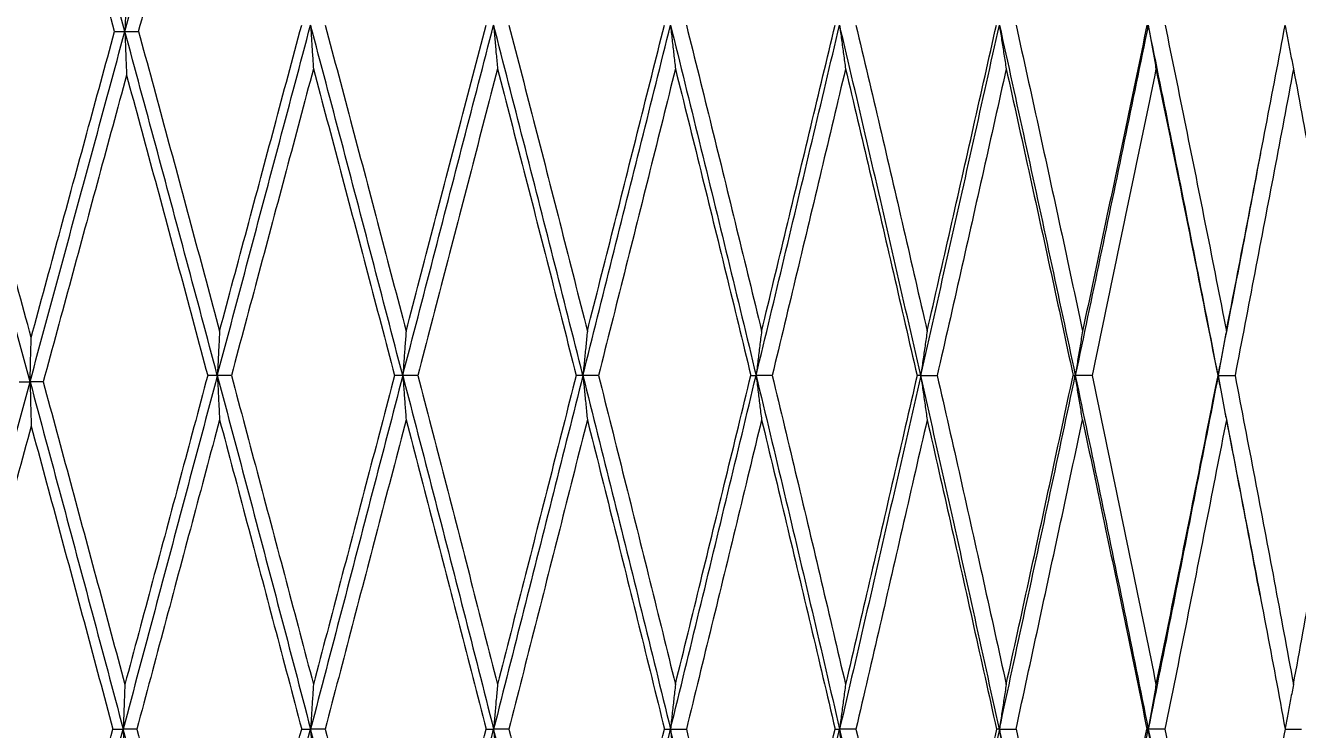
# Model space of a CAD drawing. Extents: x 1661 to 2451, y 0 to 579.
# Drawn here: x 2168.6 to 2179.47, y 435.93 to 441.95 of the extents above; entities that cross this region are included whole.
import ezdxf

# ---------------------------------------------------------------- set-up
doc = ezdxf.new("R2010")
doc.units = 0
doc.header["$LTSCALE"] = 10
doc.header["$MEASUREMENT"] = 0
doc.header["$PDMODE"] = 3
doc.header["$PDSIZE"] = -10
doc.layers.get('0').update_dxf_attribs({"linetype": 'CONTINUOUS'})
doc.layers.get('DEFPOINTS').update_dxf_attribs({"linetype": 'CONTINUOUS'})
doc.layers.add('2', color=7, linetype='CONTINUOUS', true_color=0xffffff)
doc.styles.add('Daelim Dimension', font='')
doc.styles.get('Daelim Dimension').set_extended_font_data('나눔고딕')
doc.dimstyles.new('DEFAULT', dxfattribs={"dimscale": 2, "dimtxt": 2, "dimasz": 2, "dimexe": 0, "dimexo": 2, "dimgap": 1, "dimtad": 1, "dimdec": 0, "dimzin": 9, "dimdsep": 46, "dimtxsty": 'Daelim Dimension', "dimcen": 0.5, "dimclrd": 5, "dimclre": 5, "dimclrt": 256, "dimadec": 1, "dimazin": 0, "dimtfac": 1, "dimtdec": 0, "dimtix": 1, "dimtmove": 0, "dimatfit": 3, "dimfxl": 1, "dimtolj": 1, "dimtzin": 1, "dimlwd": 9, "dimlwe": 9, "dimarcsym": 0})

# ---------------------------------------------------------------- blocks, each defined once
blk = doc.blocks.new('*D11')
at = {"color": 5, "lineweight": 9, "ltscale": 0.5, "transparency": 16777216}
for p, q in [((2146.989, 470.764), (1973.318, 470.764)), ((1975.318, 466.764), (1975.318, 277.281)), ((2140.649, 273.281), (1973.318, 273.281))]:
    blk.add_line(p, q, dxfattribs=at)
at = {"color": 5, "linetype": 'ByBlock', "lineweight": 9, "ltscale": 0.5, "transparency": 16777216}
for p, q in [((2212.678, 377.281), (2263.051, 377.281)), ((2263.051, 373.281), (2263.051, 277.281)), ((2212.678, 273.281), (2263.051, 273.281))]:
    blk.add_line(p, q, dxfattribs=at)
at = {"color": 5, "ltscale": 0.5, "transparency": 16777216}
for points in [[(1974.651, 466.764), (1975.984, 466.764), (1975.318, 470.764)], [(2262.384, 373.281), (2263.717, 373.281), (2263.051, 377.281)], [(1974.651, 277.281), (1975.984, 277.281), (1975.318, 273.281)], [(2262.384, 277.281), (2263.717, 277.281), (2263.051, 273.281)]]:
    blk.add_solid(points, dxfattribs=at)
at = {"layer": 'DEFPOINTS', "color": 0, "ltscale": 0.5, "transparency": 16777216}
for p in [(2150.989, 470.764), (2208.678, 377.281), (1975.318, 273.281), (2144.649, 273.281), (2208.678, 273.281), (2263.051, 273.281)]:
    blk.add_point(p, dxfattribs=at)
at = {"color": 7, "ltscale": 0.5, "transparency": 16777216, "insert": (1967.874, 372.022), "char_height": 10, "attachment_point": 5, "rotation": 90, "style": 'Daelim Dimension'}
blk.add_mtext('\\A1;197', dxfattribs=at)
at = {"ltscale": 0.5, "transparency": 16777216, "insert": (2258.887, 325.281), "char_height": 4, "attachment_point": 5, "rotation": 90, "style": 'Daelim Dimension'}
blk.add_mtext('\\A1;104', dxfattribs=at)

msp = doc.modelspace()

# ---------------------------------------------------------------- linework, layer by layer
at = {"layer": '2', "color": 7, "linetype": 'Continuous', "lineweight": 18}
for points, degree in [([(2168.635, 444.857), (2168.545, 444.532), (2168.364, 443.878), (2168.093, 442.891), (2167.911, 442.229), (2167.82, 441.897)], 3), ([(2169.446, 441.897), (2169.356, 442.229), (2169.175, 442.891), (2168.905, 443.878), (2168.725, 444.532), (2168.635, 444.857)], 3), ([(2169.446, 441.897), (2169.536, 442.229), (2169.716, 442.891), (2169.984, 443.878), (2170.162, 444.532), (2170.251, 444.857)], 3), ([(2168.645, 444.486), (2168.565, 444.201), (2168.406, 443.628), (2168.168, 442.765), (2168.008, 442.187), (2167.928, 441.897)], 3), ([(2169.358, 441.897), (2169.279, 442.187), (2169.12, 442.765), (2168.883, 443.628), (2168.724, 444.201), (2168.645, 444.486)], 3), ([(2169.563, 441.897), (2169.642, 442.187), (2169.799, 442.765), (2170.035, 443.628), (2170.192, 444.201), (2170.27, 444.486)], 3), ([(2169.46, 442.272), (2169.459, 442.231), (2169.455, 442.148), (2169.451, 442.023), (2169.447, 441.939), (2169.446, 441.897)], 3), ([(2170.236, 438.956), (2170.326, 439.291), (2170.504, 439.96), (2170.77, 440.959), (2170.946, 441.621), (2171.034, 441.951)], 3), ([(2170.256, 439.335), (2170.334, 439.627), (2170.491, 440.211), (2170.725, 441.083), (2170.88, 441.662), (2170.958, 441.951)], 3), ([(2171.822, 438.956), (2171.735, 439.292), (2171.561, 439.96), (2171.298, 440.958), (2171.122, 441.621), (2171.034, 441.951)], 3), ([(2171.034, 441.951), (2171.037, 441.909), (2171.042, 441.826), (2171.05, 441.701), (2171.055, 441.618), (2171.058, 441.576)], 3), ([(2171.159, 441.951), (2171.236, 441.662), (2171.39, 441.083), (2171.621, 440.211), (2171.774, 439.627), (2171.851, 439.335)], 3), ([(2171.822, 438.956), (2171.91, 439.291), (2172.083, 439.96), (2172.342, 440.959), (2172.514, 441.621), (2172.599, 441.951)], 3), ([(2171.851, 439.335), (2171.928, 439.627), (2172.08, 440.211), (2172.308, 441.083), (2172.46, 441.662), (2172.535, 441.951)], 3), ([(2173.363, 438.956), (2173.279, 439.292), (2173.11, 439.96), (2172.855, 440.958), (2172.685, 441.621), (2172.599, 441.951)], 3), ([(2172.599, 441.951), (2172.603, 441.909), (2172.61, 441.826), (2172.621, 441.701), (2172.629, 441.618), (2172.633, 441.576)], 3), ([(2172.73, 441.951), (2172.805, 441.662), (2172.955, 441.083), (2173.179, 440.211), (2173.327, 439.627), (2173.401, 439.335)], 3), ([(2173.363, 438.956), (2173.447, 439.291), (2173.615, 439.96), (2173.865, 440.959), (2174.03, 441.621), (2174.112, 441.951)], 3), ([(2173.401, 439.335), (2173.475, 439.627), (2173.623, 440.211), (2173.842, 441.083), (2173.988, 441.662), (2174.06, 441.951)], 3), ([(2174.112, 441.951), (2174.194, 441.621), (2174.358, 440.958), (2174.602, 439.96), (2174.764, 439.292), (2174.844, 438.956)], 3), ([(2174.112, 441.951), (2174.117, 441.909), (2174.126, 441.826), (2174.14, 441.701), (2174.15, 441.618), (2174.154, 441.576)], 3), ([(2174.248, 441.951), (2174.32, 441.662), (2174.464, 441.083), (2174.678, 440.211), (2174.82, 439.627), (2174.891, 439.335)], 3), ([(2174.844, 438.956), (2174.925, 439.291), (2175.085, 439.96), (2175.323, 440.959), (2175.48, 441.621), (2175.558, 441.951)], 3), ([(2174.891, 439.335), (2174.962, 439.627), (2175.103, 440.211), (2175.312, 441.083), (2175.451, 441.662), (2175.52, 441.951)], 3), ([(2176.252, 438.956), (2176.176, 439.292), (2176.023, 439.96), (2175.792, 440.958), (2175.637, 441.621), (2175.558, 441.951)], 3), ([(2175.558, 441.951), (2175.564, 441.909), (2175.575, 441.826), (2175.592, 441.701), (2175.603, 441.618), (2175.609, 441.576)], 3), ([(2175.698, 441.951), (2175.767, 441.662), (2175.903, 441.083), (2176.106, 440.211), (2176.24, 439.627), (2176.307, 439.335)], 3), ([(2176.252, 438.956), (2176.328, 439.291), (2176.48, 439.96), (2176.704, 440.959), (2176.851, 441.621), (2176.925, 441.951)], 3), ([(2176.307, 439.335), (2176.374, 439.627), (2176.507, 440.211), (2176.704, 441.083), (2176.835, 441.662), (2176.899, 441.951)], 3), ([(2176.925, 441.951), (2176.998, 441.621), (2177.144, 440.958), (2177.36, 439.96), (2177.503, 439.292), (2177.574, 438.956)], 3), ([(2176.925, 441.951), (2176.931, 441.909), (2176.944, 441.826), (2176.964, 441.701), (2176.977, 441.618), (2176.983, 441.576)], 3), ([(2177.067, 441.951), (2177.131, 441.662), (2177.259, 441.083), (2177.449, 440.211), (2177.574, 439.627), (2177.636, 439.335)], 3), ([(2178.198, 441.951), (2178.13, 441.621), (2177.994, 440.959), (2177.785, 439.96), (2177.645, 439.291), (2177.574, 438.956)], 3), ([(2178.187, 441.951), (2178.127, 441.662), (2178.006, 441.083), (2177.822, 440.211), (2177.699, 439.627), (2177.636, 439.335)], 3), ([(2178.796, 438.956), (2178.731, 439.292), (2178.6, 439.96), (2178.401, 440.958), (2178.266, 441.621), (2178.198, 441.951)], 3), ([(2178.198, 441.951), (2178.205, 441.909), (2178.22, 441.826), (2178.242, 441.701), (2178.257, 441.618), (2178.264, 441.576)], 3), ([(2178.342, 441.951), (2178.401, 441.662), (2178.519, 441.083), (2178.694, 440.211), (2178.809, 439.627), (2178.866, 439.335)], 3), ([(2178.866, 439.335), (2178.923, 439.627), (2179.037, 440.211), (2179.204, 441.083), (2179.315, 441.662), (2179.369, 441.951)], 3), ([(2168.635, 438.902), (2168.544, 439.237), (2168.363, 439.906), (2168.092, 440.904), (2167.911, 441.567), (2167.82, 441.897)], 3), ([(2168.645, 439.281), (2168.565, 439.573), (2168.406, 440.157), (2168.167, 441.029), (2168.008, 441.608), (2167.928, 441.897)], 3), ([(2168.635, 438.902), (2168.725, 439.237), (2168.906, 439.906), (2169.177, 440.905), (2169.356, 441.567), (2169.446, 441.897)], 3), ([(2168.645, 439.281), (2168.724, 439.573), (2168.883, 440.157), (2169.121, 441.029), (2169.279, 441.608), (2169.358, 441.897)], 3), ([(2169.358, 441.897), (2169.368, 441.897), (2169.387, 441.897), (2169.416, 441.897), (2169.436, 441.897), (2169.446, 441.897)], 3), ([(2169.446, 441.897), (2169.459, 441.897), (2169.485, 441.897), (2169.524, 441.897), (2169.55, 441.897), (2169.563, 441.897)], 3), ([(2170.236, 438.956), (2170.149, 439.286), (2169.973, 439.942), (2169.71, 440.922), (2169.534, 441.573), (2169.446, 441.897)], 3), ([(2169.446, 441.897), (2169.447, 441.856), (2169.451, 441.772), (2169.455, 441.647), (2169.459, 441.564), (2169.46, 441.522)], 3), ([(2169.563, 441.897), (2169.64, 441.614), (2169.794, 441.047), (2170.025, 440.193), (2170.179, 439.621), (2170.256, 439.335)], 3), ([(2169.46, 441.522), (2169.381, 441.233), (2169.223, 440.653), (2168.986, 439.779), (2168.827, 439.195), (2168.747, 438.902)], 3), ([(2169.46, 441.522), (2169.538, 441.239), (2169.692, 440.671), (2169.923, 439.815), (2170.077, 439.243), (2170.154, 438.956)], 3), ([(2171.058, 441.576), (2170.981, 441.287), (2170.826, 440.707), (2170.592, 439.834), (2170.435, 439.249), (2170.357, 438.956)], 3), ([(2171.058, 441.576), (2171.136, 441.287), (2171.29, 440.707), (2171.521, 439.834), (2171.675, 439.249), (2171.752, 438.956)], 3), ([(2172.633, 441.576), (2172.557, 441.287), (2172.407, 440.707), (2172.179, 439.834), (2172.026, 439.249), (2171.95, 438.956)], 3), ([(2172.633, 441.576), (2172.708, 441.287), (2172.858, 440.707), (2173.082, 439.834), (2173.231, 439.249), (2173.305, 438.956)], 3), ([(2174.154, 441.576), (2174.082, 441.287), (2173.937, 440.707), (2173.718, 439.834), (2173.57, 439.249), (2173.497, 438.956)], 3), ([(2174.154, 441.576), (2174.227, 441.287), (2174.371, 440.707), (2174.586, 439.834), (2174.728, 439.249), (2174.799, 438.956)], 3), ([(2175.609, 441.576), (2175.54, 441.287), (2175.402, 440.707), (2175.193, 439.834), (2175.053, 439.249), (2174.982, 438.956)], 3), ([(2175.609, 441.576), (2175.678, 441.287), (2175.815, 440.707), (2176.019, 439.834), (2176.153, 439.249), (2176.221, 438.956)], 3), ([(2176.983, 441.576), (2176.919, 441.287), (2176.789, 440.707), (2176.593, 439.834), (2176.46, 439.249), (2176.393, 438.956)], 3), ([(2176.983, 441.576), (2177.048, 441.287), (2177.176, 440.707), (2177.367, 439.834), (2177.493, 439.249), (2177.555, 438.956)], 3), ([(2178.264, 441.576), (2178.205, 441.287), (2178.084, 440.707), (2177.902, 439.834), (2177.779, 439.249), (2177.717, 438.956)], 3), ([(2178.264, 441.576), (2178.324, 441.287), (2178.443, 440.707), (2178.618, 439.834), (2178.734, 439.249), (2178.792, 438.956)], 3), ([(2179.44, 441.576), (2179.386, 441.287), (2179.276, 440.707), (2179.109, 439.834), (2178.997, 439.249), (2178.94, 438.956)], 3), ([(2179.44, 441.576), (2179.494, 441.287), (2179.602, 440.707), (2179.761, 439.834), (2179.866, 439.249), (2179.918, 438.956)], 3), ([(2179.149, 440.798), (2179.162, 440.861)], 1), ([(2170.256, 439.335), (2170.254, 439.293), (2170.249, 439.209), (2170.243, 439.083), (2170.239, 438.999), (2170.236, 438.956)], 3), ([(2171.851, 439.335), (2171.848, 439.293), (2171.841, 439.209), (2171.832, 439.083), (2171.826, 438.999), (2171.822, 438.956)], 3), ([(2173.401, 439.335), (2173.397, 439.293), (2173.388, 439.209), (2173.376, 439.083), (2173.367, 438.999), (2173.363, 438.956)], 3), ([(2174.891, 439.335), (2174.886, 439.293), (2174.875, 439.209), (2174.86, 439.083), (2174.85, 438.999), (2174.844, 438.956)], 3), ([(2176.307, 439.335), (2176.301, 439.293), (2176.289, 439.209), (2176.271, 439.083), (2176.258, 438.999), (2176.252, 438.956)], 3), ([(2177.636, 439.335), (2177.629, 439.293), (2177.615, 439.209), (2177.594, 439.083), (2177.581, 438.999), (2177.574, 438.956)], 3), ([(2178.866, 439.335), (2178.858, 439.293), (2178.843, 439.209), (2178.819, 439.083), (2178.804, 438.999), (2178.796, 438.956)], 3), ([(2168.635, 438.902), (2168.636, 438.944), (2168.638, 439.029), (2168.641, 439.155), (2168.644, 439.239), (2168.645, 439.281)], 3), ([(2167.82, 435.878), (2167.911, 436.216), (2168.092, 436.891), (2168.364, 437.899), (2168.545, 438.568), (2168.635, 438.902)], 3), ([(2168.542, 438.902), (2168.552, 438.902), (2168.573, 438.902), (2168.604, 438.902), (2168.625, 438.902), (2168.635, 438.902)], 3), ([(2168.747, 438.902), (2168.735, 438.902), (2168.71, 438.902), (2168.672, 438.902), (2168.647, 438.902), (2168.635, 438.902)], 3), ([(2168.635, 438.902), (2168.723, 438.574), (2168.901, 437.916), (2169.166, 436.927), (2169.343, 436.265), (2169.431, 435.933)], 3), ([(2168.635, 438.902), (2168.636, 438.86), (2168.638, 438.776), (2168.641, 438.649), (2168.644, 438.565), (2168.645, 438.523)], 3), ([(2168.747, 438.902), (2168.825, 438.616), (2168.98, 438.043), (2169.213, 437.18), (2169.368, 436.603), (2169.446, 436.315)], 3), ([(2170.236, 438.956), (2170.148, 438.622), (2169.969, 437.953), (2169.701, 436.945), (2169.521, 436.271), (2169.431, 435.933)], 3), ([(2170.154, 438.956), (2170.076, 438.664), (2169.919, 438.079), (2169.683, 437.199), (2169.525, 436.61), (2169.446, 436.315)], 3), ([(2170.236, 438.956), (2170.227, 438.956), (2170.209, 438.956), (2170.182, 438.956), (2170.163, 438.956), (2170.154, 438.956)], 3), ([(2170.357, 438.956), (2170.344, 438.956), (2170.317, 438.956), (2170.277, 438.956), (2170.25, 438.956), (2170.236, 438.956)], 3), ([(2170.236, 438.956), (2170.325, 438.622), (2170.503, 437.953), (2170.769, 436.946), (2170.946, 436.271), (2171.034, 435.933)], 3), ([(2170.236, 438.956), (2170.239, 438.914), (2170.243, 438.83), (2170.249, 438.704), (2170.254, 438.62), (2170.256, 438.578)], 3), ([(2170.357, 438.956), (2170.435, 438.664), (2170.591, 438.079), (2170.825, 437.199), (2170.981, 436.61), (2171.058, 436.315)], 3), ([(2171.822, 438.956), (2171.736, 438.622), (2171.561, 437.953), (2171.299, 436.945), (2171.122, 436.271), (2171.034, 435.933)], 3), ([(2171.752, 438.956), (2171.675, 438.664), (2171.522, 438.079), (2171.291, 437.199), (2171.136, 436.61), (2171.058, 436.315)], 3), ([(2171.822, 438.956), (2171.815, 438.956), (2171.799, 438.956), (2171.775, 438.956), (2171.76, 438.956), (2171.752, 438.956)], 3), ([(2171.95, 438.956), (2171.936, 438.956), (2171.907, 438.956), (2171.865, 438.956), (2171.837, 438.956), (2171.822, 438.956)], 3), ([(2171.822, 438.956), (2171.909, 438.622), (2172.083, 437.953), (2172.342, 436.946), (2172.514, 436.271), (2172.599, 435.933)], 3), ([(2171.822, 438.956), (2171.826, 438.914), (2171.832, 438.83), (2171.841, 438.704), (2171.848, 438.62), (2171.851, 438.578)], 3), ([(2171.95, 438.956), (2172.026, 438.664), (2172.179, 438.079), (2172.406, 437.199), (2172.557, 436.61), (2172.633, 436.315)], 3), ([(2173.363, 438.956), (2173.279, 438.622), (2173.111, 437.953), (2172.856, 436.945), (2172.685, 436.271), (2172.599, 435.933)], 3), ([(2173.305, 438.956), (2173.231, 438.664), (2173.082, 438.079), (2172.858, 437.199), (2172.708, 436.61), (2172.633, 436.315)], 3), ([(2173.363, 438.956), (2173.357, 438.956), (2173.344, 438.956), (2173.324, 438.956), (2173.312, 438.956), (2173.305, 438.956)], 3), ([(2173.497, 438.956), (2173.482, 438.956), (2173.452, 438.956), (2173.408, 438.956), (2173.378, 438.956), (2173.363, 438.956)], 3), ([(2173.363, 438.956), (2173.447, 438.622), (2173.615, 437.953), (2173.864, 436.946), (2174.03, 436.271), (2174.112, 435.933)], 3), ([(2173.363, 438.956), (2173.367, 438.914), (2173.376, 438.83), (2173.388, 438.704), (2173.397, 438.62), (2173.401, 438.578)], 3), ([(2173.497, 438.956), (2173.57, 438.664), (2173.717, 438.079), (2173.936, 437.199), (2174.082, 436.61), (2174.154, 436.315)], 3), ([(2174.112, 435.933), (2174.195, 436.271), (2174.359, 436.945), (2174.603, 437.953), (2174.764, 438.622), (2174.844, 438.956)], 3), ([(2174.154, 436.315), (2174.227, 436.61), (2174.371, 437.199), (2174.586, 438.079), (2174.728, 438.664), (2174.799, 438.956)], 3), ([(2174.799, 438.956), (2174.804, 438.956), (2174.814, 438.956), (2174.829, 438.956), (2174.839, 438.956), (2174.844, 438.956)], 3), ([(2174.982, 438.956), (2174.967, 438.956), (2174.936, 438.956), (2174.89, 438.956), (2174.86, 438.956), (2174.844, 438.956)], 3), ([(2174.844, 438.956), (2174.925, 438.622), (2175.085, 437.953), (2175.323, 436.946), (2175.48, 436.271), (2175.558, 435.933)], 3), ([(2174.844, 438.956), (2174.85, 438.914), (2174.86, 438.83), (2174.875, 438.704), (2174.886, 438.62), (2174.891, 438.578)], 3), ([(2174.982, 438.956), (2175.053, 438.664), (2175.193, 438.079), (2175.402, 437.199), (2175.54, 436.61), (2175.609, 436.315)], 3), ([(2176.252, 438.956), (2176.177, 438.622), (2176.024, 437.953), (2175.793, 436.945), (2175.637, 436.271), (2175.558, 435.933)], 3), ([(2176.221, 438.956), (2176.154, 438.664), (2176.019, 438.079), (2175.815, 437.199), (2175.678, 436.61), (2175.609, 436.315)], 3), ([(2176.252, 438.956), (2176.249, 438.956), (2176.242, 438.956), (2176.231, 438.956), (2176.224, 438.956), (2176.221, 438.956)], 3), ([(2176.252, 438.956), (2176.268, 438.956), (2176.299, 438.956), (2176.346, 438.956), (2176.378, 438.956), (2176.393, 438.956)], 3), ([(2176.925, 435.933), (2176.851, 436.271), (2176.703, 436.946), (2176.479, 437.953), (2176.328, 438.622), (2176.252, 438.956)], 3), ([(2176.252, 438.956), (2176.258, 438.914), (2176.271, 438.83), (2176.289, 438.704), (2176.301, 438.62), (2176.307, 438.578)], 3), ([(2176.393, 438.956), (2176.46, 438.664), (2176.592, 438.079), (2176.789, 437.199), (2176.919, 436.61), (2176.983, 436.315)], 3), ([(2176.925, 435.933), (2176.998, 436.271), (2177.144, 436.945), (2177.361, 437.953), (2177.503, 438.622), (2177.574, 438.956)], 3), ([(2176.983, 436.315), (2177.048, 436.61), (2177.177, 437.199), (2177.367, 438.079), (2177.493, 438.664), (2177.555, 438.956)], 3), ([(2177.555, 438.956), (2177.558, 438.956), (2177.562, 438.956), (2177.568, 438.956), (2177.572, 438.956), (2177.574, 438.956)], 3), ([(2177.717, 438.956), (2177.701, 438.956), (2177.669, 438.956), (2177.621, 438.956), (2177.59, 438.956), (2177.574, 438.956)], 3), ([(2177.574, 438.956), (2177.644, 438.622), (2177.785, 437.953), (2177.993, 436.946), (2178.13, 436.271), (2178.198, 435.933)], 3), ([(2177.636, 438.578), (2177.629, 438.62), (2177.615, 438.704), (2177.594, 438.83), (2177.581, 438.914), (2177.574, 438.956)], 3), ([(2177.717, 438.956), (2177.779, 438.664), (2177.902, 438.079), (2178.084, 437.199), (2178.204, 436.61), (2178.264, 436.315)], 3), ([(2178.796, 438.956), (2178.731, 438.622), (2178.6, 437.953), (2178.401, 436.945), (2178.266, 436.271), (2178.198, 435.933)], 3), ([(2178.792, 438.956), (2178.734, 438.664), (2178.619, 438.079), (2178.443, 437.199), (2178.324, 436.61), (2178.264, 436.315)], 3), ([(2178.796, 438.956), (2178.796, 438.956), (2178.795, 438.956), (2178.793, 438.956), (2178.792, 438.956), (2178.792, 438.956)], 3), ([(2178.796, 438.956), (2178.812, 438.956), (2178.844, 438.956), (2178.892, 438.956), (2178.924, 438.956), (2178.94, 438.956)], 3), ([(2178.796, 438.956), (2178.804, 438.914), (2178.819, 438.83), (2178.843, 438.704), (2178.858, 438.62), (2178.866, 438.578)], 3), ([(2178.94, 438.956), (2178.996, 438.664), (2179.109, 438.079), (2179.276, 437.199), (2179.385, 436.61), (2179.44, 436.315)], 3), ([(2179.44, 436.315), (2179.494, 436.61), (2179.602, 437.199), (2179.762, 438.079), (2179.866, 438.664), (2179.918, 438.956)], 3), ([(2170.256, 438.578), (2170.177, 438.285), (2170.021, 437.699), (2169.785, 436.818), (2169.627, 436.228), (2169.548, 435.933)], 3), ([(2170.256, 438.578), (2170.334, 438.285), (2170.49, 437.699), (2170.724, 436.818), (2170.88, 436.228), (2170.958, 435.933)], 3), ([(2171.851, 438.578), (2171.775, 438.285), (2171.621, 437.699), (2171.39, 436.818), (2171.236, 436.228), (2171.158, 435.933)], 3), ([(2171.851, 438.578), (2171.927, 438.285), (2172.08, 437.699), (2172.308, 436.818), (2172.459, 436.228), (2172.535, 435.933)], 3), ([(2173.401, 438.578), (2173.327, 438.285), (2173.179, 437.699), (2172.955, 436.818), (2172.805, 436.228), (2172.73, 435.933)], 3), ([(2173.401, 438.578), (2173.475, 438.285), (2173.622, 437.699), (2173.842, 436.818), (2173.988, 436.228), (2174.061, 435.933)], 3), ([(2174.891, 438.578), (2174.82, 438.285), (2174.679, 437.699), (2174.464, 436.818), (2174.32, 436.228), (2174.248, 435.933)], 3), ([(2174.891, 438.578), (2174.962, 438.285), (2175.102, 437.699), (2175.312, 436.818), (2175.451, 436.228), (2175.52, 435.933)], 3), ([(2176.307, 438.578), (2176.24, 438.285), (2176.106, 437.699), (2175.903, 436.818), (2175.767, 436.228), (2175.698, 435.933)], 3), ([(2176.307, 438.578), (2176.374, 438.285), (2176.507, 437.699), (2176.704, 436.818), (2176.835, 436.228), (2176.9, 435.933)], 3), ([(2177.067, 435.933), (2177.131, 436.228), (2177.259, 436.818), (2177.449, 437.699), (2177.574, 438.285), (2177.636, 438.578)], 3), ([(2177.636, 438.578), (2177.698, 438.285), (2177.822, 437.699), (2178.006, 436.818), (2178.127, 436.228), (2178.187, 435.933)], 3), ([(2178.866, 438.578), (2178.809, 438.285), (2178.694, 437.699), (2178.519, 436.818), (2178.401, 436.228), (2178.341, 435.933)], 3), ([(2178.866, 438.578), (2178.923, 438.285), (2179.036, 437.699), (2179.204, 436.818), (2179.315, 436.228), (2179.369, 435.933)], 3), ([(2168.645, 438.523), (2168.565, 438.231), (2168.406, 437.645), (2168.168, 436.763), (2168.008, 436.174), (2167.928, 435.878)], 3), ([(2168.645, 438.523), (2168.722, 438.237), (2168.878, 437.663), (2169.111, 436.8), (2169.266, 436.222), (2169.343, 435.933)], 3), ([(2179.155, 437.078), (2179.143, 437.137)], 1), ([(2169.446, 436.315), (2169.444, 436.272), (2169.441, 436.188), (2169.436, 436.061), (2169.433, 435.976), (2169.431, 435.933)], 3), ([(2171.058, 436.315), (2171.055, 436.272), (2171.05, 436.188), (2171.042, 436.061), (2171.037, 435.976), (2171.034, 435.933)], 3), ([(2172.633, 436.315), (2172.629, 436.272), (2172.621, 436.188), (2172.61, 436.061), (2172.603, 435.976), (2172.599, 435.933)], 3), ([(2174.154, 436.315), (2174.15, 436.272), (2174.14, 436.188), (2174.126, 436.061), (2174.117, 435.976), (2174.112, 435.933)], 3), ([(2175.609, 436.315), (2175.603, 436.272), (2175.592, 436.188), (2175.575, 436.061), (2175.564, 435.976), (2175.558, 435.933)], 3), ([(2176.983, 436.315), (2176.977, 436.272), (2176.964, 436.188), (2176.944, 436.061), (2176.931, 435.976), (2176.925, 435.933)], 3), ([(2178.264, 436.315), (2178.257, 436.272), (2178.242, 436.188), (2178.22, 436.061), (2178.205, 435.976), (2178.198, 435.933)], 3), ([(2168.62, 432.889), (2168.711, 433.228), (2168.891, 433.907), (2169.162, 434.922), (2169.342, 435.597), (2169.431, 435.933)], 3), ([(2168.63, 433.272), (2168.709, 433.569), (2168.868, 434.162), (2169.106, 435.049), (2169.264, 435.639), (2169.343, 435.933)], 3), ([(2169.343, 435.933), (2169.353, 435.933), (2169.373, 435.933), (2169.402, 435.933), (2169.421, 435.933), (2169.431, 435.933)], 3), ([(2169.548, 435.933), (2169.535, 435.933), (2169.509, 435.933), (2169.47, 435.933), (2169.444, 435.933), (2169.431, 435.933)], 3), ([(2170.236, 432.889), (2170.147, 433.228), (2169.969, 433.907), (2169.7, 434.922), (2169.521, 435.597), (2169.431, 435.933)], 3), ([(2169.431, 435.933), (2169.433, 435.891), (2169.436, 435.806), (2169.441, 435.679), (2169.444, 435.594), (2169.446, 435.552)], 3), ([(2169.548, 435.933), (2169.627, 435.639), (2169.784, 435.049), (2170.02, 434.162), (2170.177, 433.569), (2170.256, 433.272)], 3), ([(2170.236, 432.889), (2170.326, 433.228), (2170.504, 433.907), (2170.77, 434.922), (2170.946, 435.597), (2171.034, 435.933)], 3), ([(2170.256, 433.272), (2170.334, 433.569), (2170.491, 434.162), (2170.725, 435.049), (2170.88, 435.639), (2170.958, 435.933)], 3), ([(2170.958, 435.933), (2170.966, 435.933), (2170.983, 435.933), (2171.009, 435.933), (2171.026, 435.933), (2171.034, 435.933)], 3), ([(2171.158, 435.933), (2171.145, 435.933), (2171.117, 435.933), (2171.076, 435.933), (2171.048, 435.933), (2171.034, 435.933)], 3), ([(2171.822, 432.889), (2171.735, 433.228), (2171.561, 433.907), (2171.298, 434.922), (2171.122, 435.597), (2171.034, 435.933)], 3), ([(2171.034, 435.933), (2171.037, 435.891), (2171.042, 435.806), (2171.05, 435.679), (2171.055, 435.594), (2171.058, 435.552)], 3), ([(2171.158, 435.933), (2171.236, 435.639), (2171.39, 435.049), (2171.621, 434.162), (2171.774, 433.569), (2171.851, 433.272)], 3), ([(2171.822, 432.889), (2171.91, 433.228), (2172.083, 433.907), (2172.342, 434.922), (2172.514, 435.597), (2172.599, 435.933)], 3), ([(2171.851, 433.272), (2171.928, 433.569), (2172.08, 434.162), (2172.308, 435.049), (2172.46, 435.639), (2172.535, 435.933)], 3), ([(2172.535, 435.933), (2172.542, 435.933), (2172.556, 435.933), (2172.578, 435.933), (2172.592, 435.933), (2172.599, 435.933)], 3), ([(2172.73, 435.933), (2172.715, 435.933), (2172.686, 435.933), (2172.643, 435.933), (2172.614, 435.933), (2172.599, 435.933)], 3), ([(2173.363, 432.889), (2173.279, 433.228), (2173.11, 433.907), (2172.855, 434.922), (2172.685, 435.597), (2172.599, 435.933)], 3), ([(2172.599, 435.933), (2172.603, 435.891), (2172.61, 435.806), (2172.621, 435.679), (2172.629, 435.594), (2172.633, 435.552)], 3), ([(2172.73, 435.933), (2172.805, 435.639), (2172.955, 435.049), (2173.179, 434.162), (2173.327, 433.569), (2173.401, 433.272)], 3), ([(2173.363, 432.889), (2173.447, 433.228), (2173.615, 433.907), (2173.865, 434.922), (2174.03, 435.597), (2174.112, 435.933)], 3), ([(2173.401, 433.272), (2173.475, 433.569), (2173.623, 434.162), (2173.842, 435.049), (2173.988, 435.639), (2174.061, 435.933)], 3), ([(2174.061, 435.933), (2174.066, 435.933), (2174.078, 435.933), (2174.095, 435.933), (2174.106, 435.933), (2174.112, 435.933)], 3), ([(2174.112, 435.933), (2174.127, 435.933), (2174.157, 435.933), (2174.203, 435.933), (2174.233, 435.933), (2174.248, 435.933)], 3), ([(2174.844, 432.889), (2174.764, 433.228), (2174.602, 433.907), (2174.358, 434.922), (2174.194, 435.597), (2174.112, 435.933)], 3), ([(2174.112, 435.933), (2174.117, 435.891), (2174.126, 435.806), (2174.14, 435.679), (2174.15, 435.594), (2174.154, 435.552)], 3), ([(2174.248, 435.933), (2174.32, 435.639), (2174.464, 435.049), (2174.678, 434.162), (2174.82, 433.569), (2174.891, 433.272)], 3), ([(2174.844, 432.889), (2174.925, 433.228), (2175.085, 433.907), (2175.323, 434.922), (2175.48, 435.597), (2175.558, 435.933)], 3), ([(2174.891, 433.272), (2174.962, 433.569), (2175.103, 434.162), (2175.312, 435.049), (2175.451, 435.639), (2175.52, 435.933)], 3), ([(2175.52, 435.933), (2175.524, 435.933), (2175.533, 435.933), (2175.546, 435.933), (2175.554, 435.933), (2175.558, 435.933)], 3), ([(2175.698, 435.933), (2175.683, 435.933), (2175.651, 435.933), (2175.605, 435.933), (2175.574, 435.933), (2175.558, 435.933)], 3), ([(2175.558, 435.933), (2175.637, 435.597), (2175.792, 434.922), (2176.023, 433.907), (2176.176, 433.228), (2176.252, 432.889)], 3), ([(2175.609, 435.552), (2175.603, 435.594), (2175.592, 435.679), (2175.575, 435.806), (2175.564, 435.891), (2175.558, 435.933)], 3), ([(2175.698, 435.933), (2175.767, 435.639), (2175.903, 435.049), (2176.106, 434.162), (2176.24, 433.569), (2176.307, 433.272)], 3), ([(2176.925, 435.933), (2176.851, 435.597), (2176.704, 434.922), (2176.48, 433.907), (2176.328, 433.228), (2176.252, 432.889)], 3), ([(2176.9, 435.933), (2176.835, 435.639), (2176.704, 435.049), (2176.507, 434.162), (2176.374, 433.569), (2176.307, 433.272)], 3), ([(2176.925, 435.933), (2176.922, 435.933), (2176.916, 435.933), (2176.908, 435.933), (2176.902, 435.933), (2176.9, 435.933)], 3), ([(2176.925, 435.933), (2176.94, 435.933), (2176.972, 435.933), (2177.019, 435.933), (2177.051, 435.933), (2177.067, 435.933)], 3), ([(2177.574, 432.889), (2177.503, 433.228), (2177.36, 433.907), (2177.144, 434.922), (2176.998, 435.597), (2176.925, 435.933)], 3), ([(2176.925, 435.933), (2176.931, 435.891), (2176.944, 435.806), (2176.964, 435.679), (2176.977, 435.594), (2176.983, 435.552)], 3), ([(2177.067, 435.933), (2177.131, 435.639), (2177.259, 435.049), (2177.449, 434.162), (2177.574, 433.569), (2177.636, 433.272)], 3), ([(2177.574, 432.889), (2177.645, 433.228), (2177.785, 433.907), (2177.993, 434.922), (2178.13, 435.597), (2178.198, 435.933)], 3), ([(2177.636, 433.272), (2177.699, 433.569), (2177.822, 434.162), (2178.006, 435.049), (2178.127, 435.639), (2178.187, 435.933)], 3), ([(2178.187, 435.933), (2178.188, 435.933), (2178.191, 435.933), (2178.194, 435.933), (2178.197, 435.933), (2178.198, 435.933)], 3), ([(2178.341, 435.933), (2178.325, 435.933), (2178.294, 435.933), (2178.246, 435.933), (2178.214, 435.933), (2178.198, 435.933)], 3), ([(2178.198, 435.933), (2178.266, 435.597), (2178.401, 434.922), (2178.6, 433.907), (2178.731, 433.228), (2178.796, 432.889)], 3), ([(2178.264, 435.552), (2178.257, 435.594), (2178.242, 435.679), (2178.22, 435.806), (2178.205, 435.891), (2178.198, 435.933)], 3), ([(2178.341, 435.933), (2178.401, 435.639), (2178.519, 435.049), (2178.694, 434.162), (2178.809, 433.569), (2178.866, 433.272)], 3), ([(2179.369, 435.933), (2179.315, 435.639), (2179.204, 435.049), (2179.037, 434.162), (2178.923, 433.569), (2178.866, 433.272)], 3), ([(2179.367, 435.933), (2179.383, 435.933), (2179.414, 435.933), (2179.462, 435.933), (2179.494, 435.933), (2179.51, 435.933)], 3)]:
    msp.add_open_spline(points, degree=degree, dxfattribs=at)
for points, knots in [([(2179.368, 441.944), (2179.376, 441.905), (2179.391, 441.824), (2179.415, 441.701), (2179.432, 441.618), (2179.44, 441.576)], [0, 0, 0, 0, 0.321253, 0.660627, 1, 1, 1, 1]), ([(2178.796, 438.956), (2178.861, 439.291), (2178.98, 439.906), (2179.097, 440.519), (2179.149, 440.798)], [0, 0, 0, 0, 0.543663, 1, 1, 1, 1]), ([(2179.143, 437.137), (2179.092, 437.409), (2178.977, 438.017), (2178.861, 438.622), (2178.796, 438.956)], [0, 0, 0, 0, 0.44738, 1, 1, 1, 1]), ([(2179.44, 436.315), (2179.432, 436.272), (2179.415, 436.188), (2179.391, 436.063), (2179.376, 435.98), (2179.368, 435.94)], [0, 0, 0, 0, 0.339595, 0.679189, 1, 1, 1, 1])]:
    msp.add_open_spline(points, degree=3, knots=knots, dxfattribs=at)

# ---------------------------------------------------------------- dimensions: what is measured, and where the dimension line sits
at = {"color": 5, "ltscale": 0.5}
dim = msp.add_linear_dim(base=(1975.318, 273.281), p1=(2150.989, 470.764), p2=(2144.649, 273.281), angle=90, dimstyle='DEFAULT', override={"dimtxt": 5, "dimexe": 1, "dimclrt": 7}, dxfattribs=at)
dim.commit()
dim.dimension.update_dxf_attribs({"geometry": '*D11', "text_midpoint": (1967.874, 372.022)})

doc.saveas('drawing.dxf')
